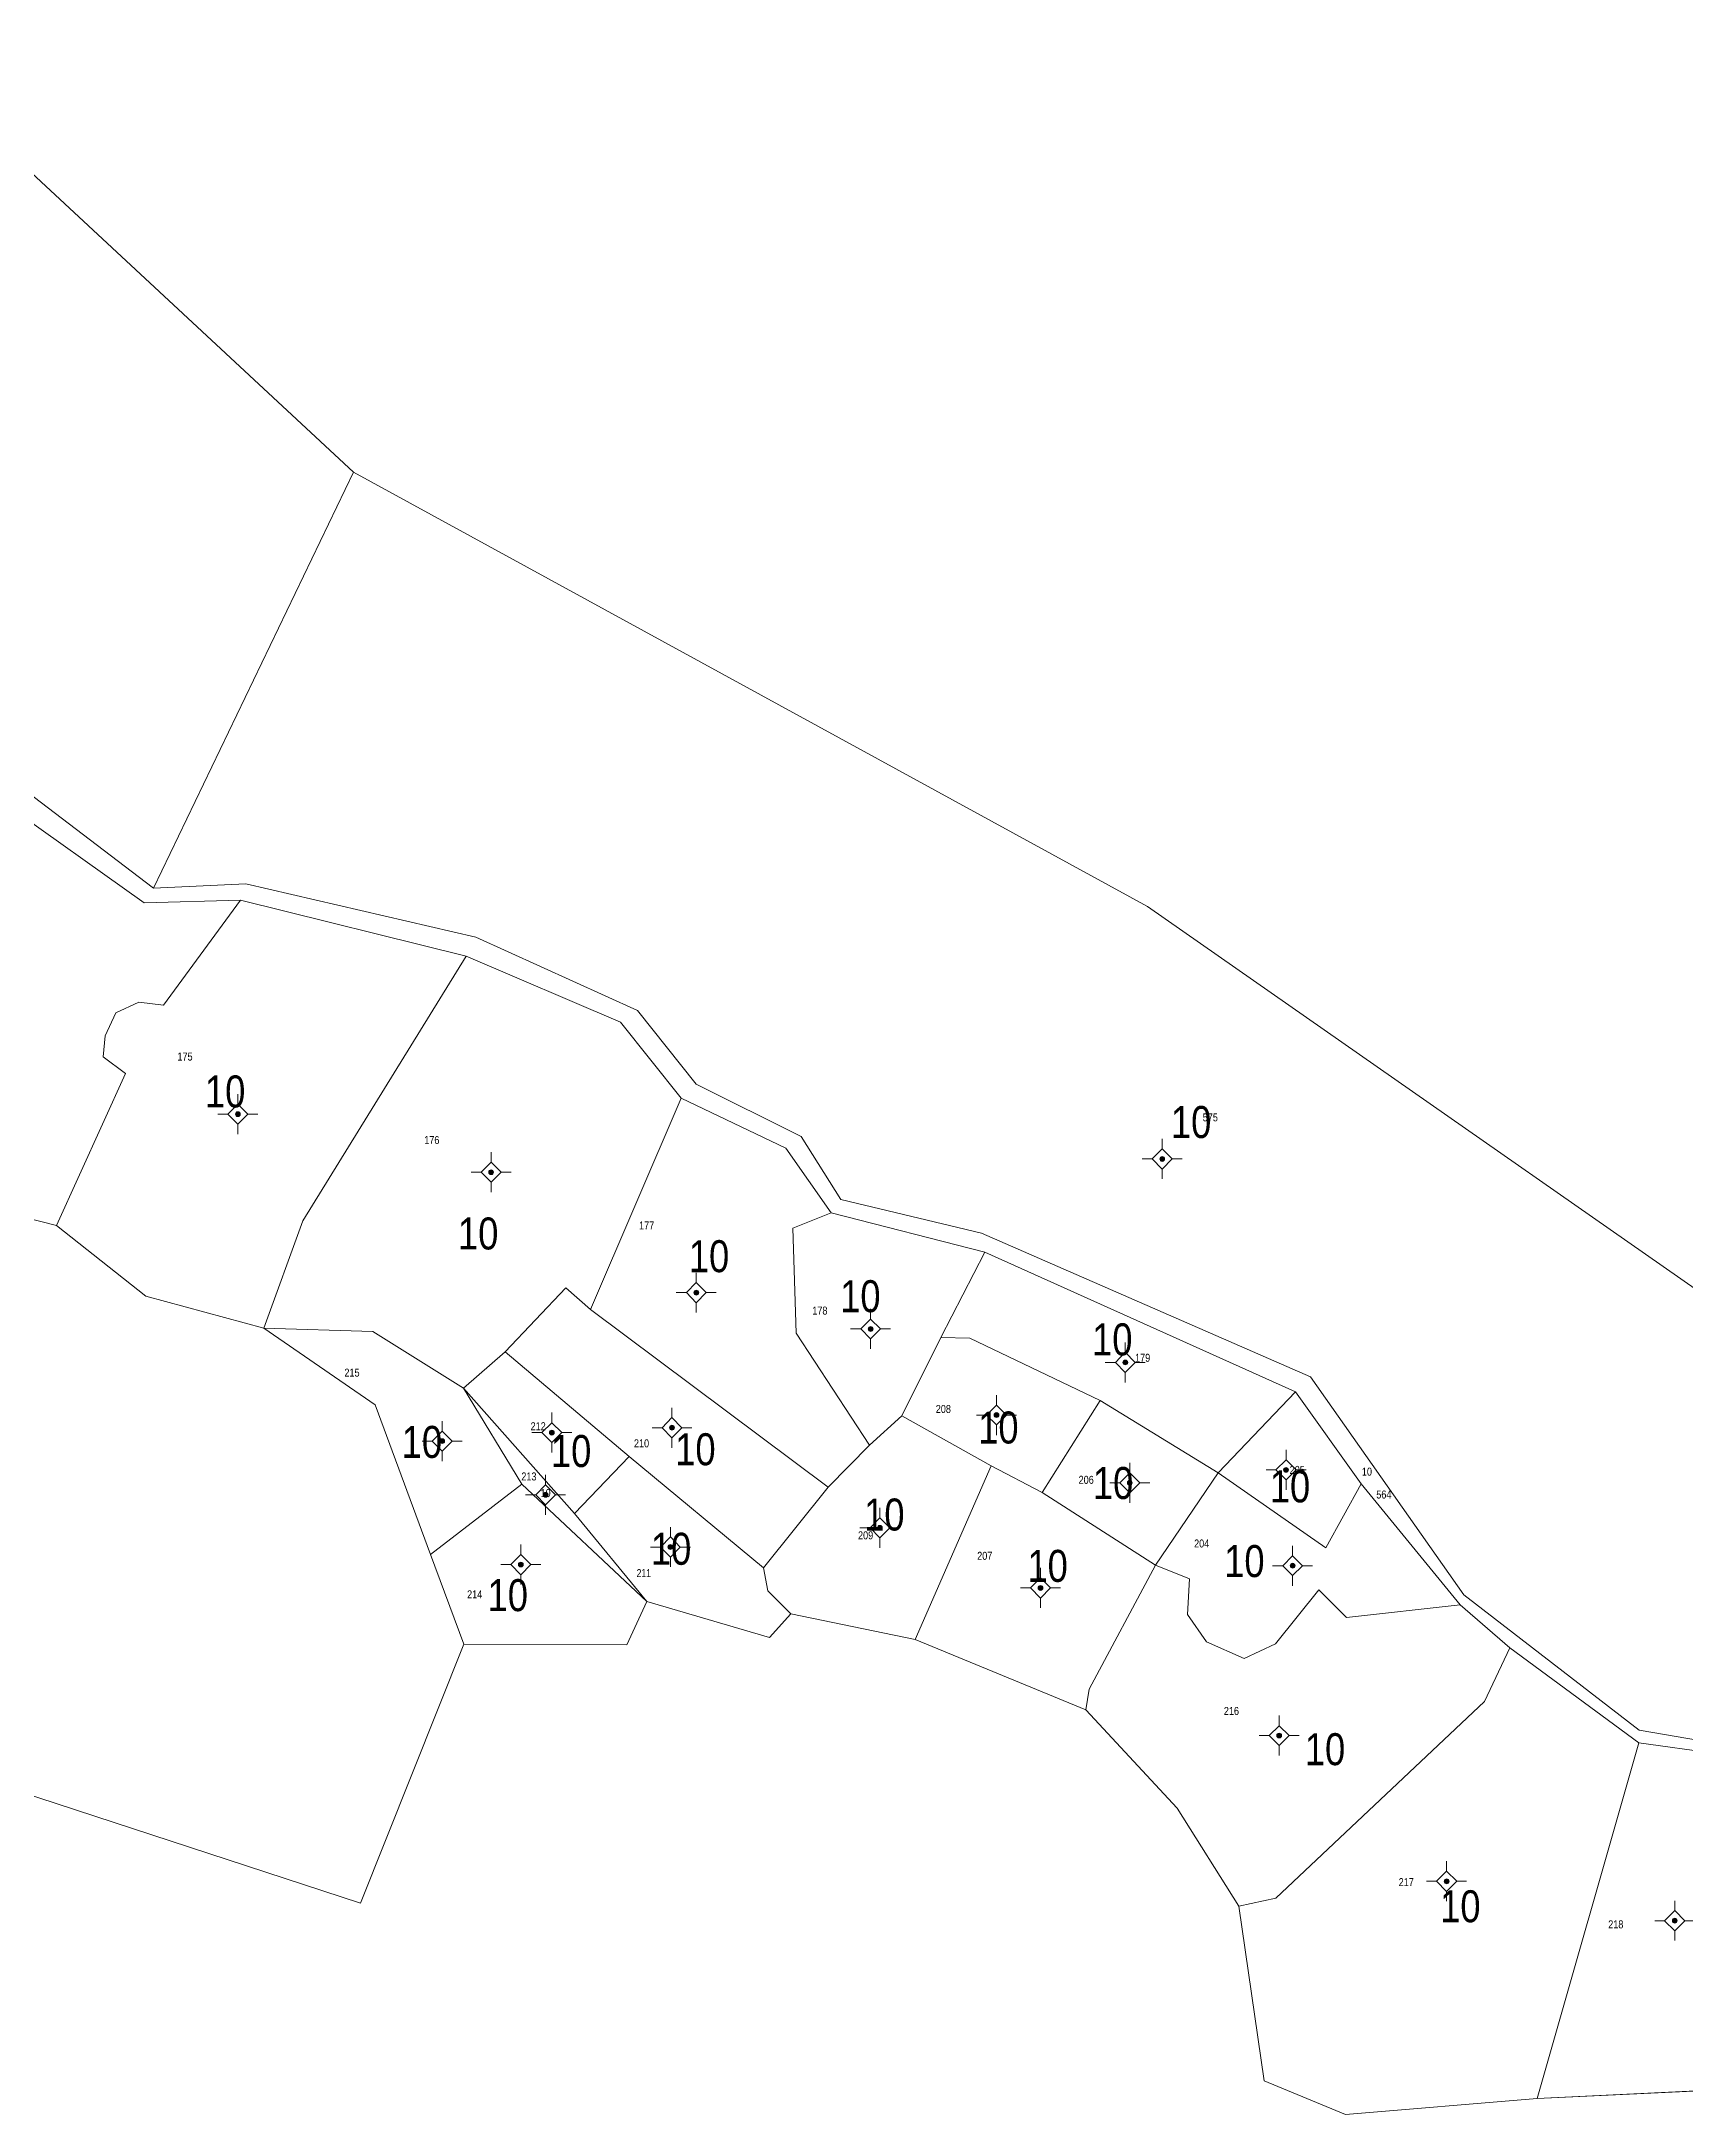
# Model space of a CAD drawing. Header units: metres. Extents: x 343613 to 365037, y 1839984 to 1846362.
# Drawn here: x 364280.6 to 364383.4, y 1840313.5 to 1840443.1 of the extents above; entities that cross this region are included whole.
import ezdxf
from ezdxf.enums import TextEntityAlignment as Align

# ---------------------------------------------------------------- set-up
doc = ezdxf.new("R2010")
doc.units = ezdxf.units.M
doc.header["$LTSCALE"] = 0.2
for name, color, linetype, lineweight in [('10', 7, 'Continuous', 13), ('11', 7, 'Continuous', 13), ('22', 7, 'Continuous', 13)]:
    doc.layers.add(name, color=color, linetype=linetype, lineweight=lineweight)
doc.layers.add('14', color=7, linetype='Continuous')
doc.layers.add('15', color=7, linetype='Continuous')

msp = doc.modelspace()

# ---------------------------------------------------------------- hatches: boundary and pattern name
at = {"layer": '11'}
for points in [[(364293.0598, 1840376.08, 1), (364292.7598, 1840376.08, 1)], [(364350.8498, 1840373.28, 1), (364350.5498, 1840373.28, 1)], [(364308.8898, 1840372.45, 1), (364308.5897, 1840372.45, 1)], [(364321.7198, 1840364.92, 1), (364321.4198, 1840364.92, 1)], [(364332.6198, 1840362.65, 1), (364332.3198, 1840362.65, 1)], [(364348.5398, 1840360.56, 1), (364348.2398, 1840360.56, 1)], [(364312.6898, 1840356.17, 1), (364312.3897, 1840356.17, 1)], [(364320.1998, 1840356.48, 1), (364319.8997, 1840356.48, 1)], [(364340.4898, 1840357.27, 1), (364340.1898, 1840357.27, 1)], [(364305.8298, 1840355.64, 1), (364305.5297, 1840355.64, 1)], [(364358.5898, 1840353.84, 1), (364358.2897, 1840353.84, 1)], [(364312.2998, 1840352.28, 1), (364311.9998, 1840352.28, 1)], [(364348.8198, 1840353.03, 1), (364348.5197, 1840353.03, 1)], [(364333.1998, 1840350.22, 1), (364332.8997, 1840350.22, 1)], [(364320.0998, 1840349.02, 1), (364319.7998, 1840349.02, 1)], [(364310.7498, 1840347.92, 1), (364310.4497, 1840347.92, 1)], [(364358.9998, 1840347.85, 1), (364358.6997, 1840347.85, 1)], [(364343.2398, 1840346.46, 1), (364342.9398, 1840346.46, 1)], [(364358.1598, 1840337.23, 1), (364357.8598, 1840337.23, 1)], [(364368.6298, 1840328.12, 1), (364368.3297, 1840328.12, 1)], [(364382.8898, 1840325.66, 1), (364382.5897, 1840325.66, 1)]]:
    msp.add_hatch(color=256, dxfattribs=at).paths.add_polyline_path(points)

# ---------------------------------------------------------------- linework, layer by layer
at = {"layer": '10'}
for p, q in [((364287.64, 1840390.21), (364300.13, 1840416.22)), ((364307.18, 1840385.96), (364293.08, 1840389.46)), ((364314.95, 1840363.86), (364320.62, 1840377.07)), ((364339.61, 1840367.45), (364330.01, 1840369.92)), ((364336.86, 1840362.11), (364339.61, 1840367.45)), ((364359.02, 1840358.73), (364339.61, 1840367.45)), ((364301.49, 1840357.91), (364294.54, 1840362.71)), ((364336.86, 1840362.11), (364334.41, 1840357.22)), ((364317.38, 1840354.68), (364309.61, 1840361.22)), ((364310.66, 1840352.95), (364307.02, 1840358.94)), ((364313.95, 1840351.12), (364307.02, 1840358.94)), ((364343.2, 1840352.43), (364346.82, 1840358.17)), ((364354.19, 1840353.66), (364359.02, 1840358.73)), ((364334.41, 1840357.22), (364332.4, 1840355.38)), ((364334.41, 1840357.22), (364340, 1840354.09)), ((364313.95, 1840351.12), (364317.38, 1840354.68)), ((364317.38, 1840354.68), (364325.78, 1840347.72)), ((364335.25, 1840343.23), (364340, 1840354.09)), ((364340, 1840354.09), (364343.2, 1840352.43)), ((364310.66, 1840352.95), (364304.95, 1840348.56)), ((364310.66, 1840352.95), (364318.48, 1840345.62)), ((364329.82, 1840352.77), (364325.78, 1840347.72)), ((364343.2, 1840352.43), (364350.28, 1840347.89)), ((364350.28, 1840347.89), (364354.19, 1840353.66)), ((364363.14, 1840352.96), (364369.33, 1840345.41)), ((364318.48, 1840345.62), (364313.95, 1840351.12)), ((364327.48, 1840344.84), (364335.25, 1840343.23)), ((364369.33, 1840345.41), (364372.42, 1840342.71)), ((364335.25, 1840343.23), (364345.93, 1840338.84)), ((364372.42, 1840342.71), (364380.5, 1840336.78)), ((364374.13, 1840314.54), (364380.5, 1840336.78)), ((364388.39, 1840315.22), (364374.13, 1840314.54))]:
    msp.add_line(p, q, dxfattribs=at)
for points in [[(364300.13, 1840416.22), (364259.85, 1840453.66), (364203.64, 1840473.32), (364153.06, 1840499.53), (364105.28, 1840513.57), (364069.27, 1840483.2)], [(364397.48, 1840355.77), (364349.78, 1840389.07), (364300.13, 1840416.22)], [(364385.75, 1840336.68), (364380.51, 1840337.57), (364369.56, 1840346.03), (364359.97, 1840359.66), (364339.4, 1840368.65), (364330.61, 1840370.75), (364328.12, 1840374.68), (364321.56, 1840377.96), (364317.89, 1840382.55), (364307.79, 1840387.14), (364293.41, 1840390.47), (364287.64, 1840390.21), (364267.31, 1840405.68)], [(364293.08, 1840389.46), (364287.05, 1840389.3), (364278.16, 1840395.63)], [(364293.08, 1840389.46), (364288.27, 1840382.89), (364286.71, 1840383.08), (364285.27, 1840382.42), (364284.61, 1840380.98), (364284.48, 1840379.67), (364285.88, 1840378.62), (364281.58, 1840369.12)], [(364294.54, 1840362.71), (364296.97, 1840369.42), (364307.18, 1840385.96)], [(364320.62, 1840377.07), (364316.83, 1840381.84), (364307.18, 1840385.96)], [(364330.01, 1840369.92), (364327.16, 1840373.96), (364320.62, 1840377.07)], [(364268.99, 1840375.85), (364269.48, 1840372.21), (364281.58, 1840369.12)], [(364332.4, 1840355.38), (364327.81, 1840362.38), (364327.61, 1840368.96), (364330.01, 1840369.92)], [(364294.54, 1840362.71), (364287.16, 1840364.7), (364281.58, 1840369.12)], [(364314.95, 1840363.86), (364313.41, 1840365.23), (364309.61, 1840361.22), (364307.02, 1840358.94), (364301.34, 1840362.49), (364294.54, 1840362.71)], [(364332.4, 1840355.38), (364329.82, 1840352.77), (364314.95, 1840363.86)], [(364354.19, 1840353.66), (364346.82, 1840358.17), (364338.66, 1840362.07), (364336.86, 1840362.11)], [(364301.49, 1840357.91), (364304.95, 1840348.56), (364307.03, 1840342.94)], [(364359.02, 1840358.73), (364363.14, 1840352.96), (364360.92, 1840348.96), (364354.19, 1840353.66)], [(364235.27, 1840348.14), (364300.58, 1840326.75), (364307.03, 1840342.94)], [(364325.78, 1840347.72), (364326.04, 1840346.27), (364327.48, 1840344.84)], [(364345.93, 1840338.84), (364346.13, 1840340.14), (364350.28, 1840347.89)], [(364350.28, 1840347.89), (364352.41, 1840347.02), (364352.28, 1840344.8), (364353.46, 1840343.09), (364355.82, 1840342.04), (364357.79, 1840342.96), (364360.48, 1840346.34), (364362.21, 1840344.62), (364369.33, 1840345.41)], [(364318.48, 1840345.62), (364317.22, 1840342.9), (364307.03, 1840342.94)], [(364327.48, 1840344.84), (364326.14, 1840343.36), (364318.48, 1840345.62)], [(364355.49, 1840326.57), (364357.81, 1840327.07), (364370.85, 1840339.36), (364372.42, 1840342.71)], [(364355.49, 1840326.57), (364351.64, 1840332.7), (364345.93, 1840338.84)], [(364380.5, 1840336.78), (364385.3, 1840336.12), (364388.99, 1840331.69)], [(364374.13, 1840314.54), (364362.15, 1840313.54), (364357.07, 1840315.64), (364355.49, 1840326.57)]]:
    msp.add_lwpolyline(points, dxfattribs=at)
at = {"layer": '11'}
for p, q in [((364292.91, 1840377.33), (364292.91, 1840376.71)), ((364292.29, 1840376.08), (364291.66, 1840376.08)), ((364294.16, 1840376.08), (364293.53, 1840376.08)), ((364292.91, 1840375.45), (364292.91, 1840374.83)), ((364350.7, 1840374.53), (364350.7, 1840373.91)), ((364308.74, 1840373.7), (364308.74, 1840373.07)), ((364350.07, 1840373.28), (364349.45, 1840373.28)), ((364351.95, 1840373.28), (364351.33, 1840373.28)), ((364308.11, 1840372.45), (364307.49, 1840372.45)), ((364309.99, 1840372.45), (364309.37, 1840372.45)), ((364350.7, 1840372.65), (364350.7, 1840372.03)), ((364308.74, 1840371.83), (364308.74, 1840371.2)), ((364321.57, 1840366.17), (364321.57, 1840365.55)), ((364320.95, 1840364.92), (364320.32, 1840364.92)), ((364321.57, 1840364.29), (364321.57, 1840363.67)), ((364322.82, 1840364.92), (364322.19, 1840364.92)), ((364332.47, 1840363.9), (364332.47, 1840363.27)), ((364331.85, 1840362.65), (364331.22, 1840362.65)), ((364332.47, 1840362.03), (364332.47, 1840361.4)), ((364333.72, 1840362.65), (364333.09, 1840362.65)), ((364348.39, 1840361.81), (364348.39, 1840361.19)), ((364347.77, 1840360.56), (364347.14, 1840360.56)), ((364349.64, 1840360.56), (364349.01, 1840360.56)), ((364348.39, 1840359.93), (364348.39, 1840359.31)), ((364320.05, 1840357.73), (364320.05, 1840357.11)), ((364340.34, 1840358.52), (364340.34, 1840357.89)), ((364305.68, 1840356.89), (364305.68, 1840356.27)), ((364312.54, 1840357.42), (364312.54, 1840356.79)), ((364319.43, 1840356.48), (364318.8, 1840356.48)), ((364321.3, 1840356.48), (364320.67, 1840356.48)), ((364339.71, 1840357.27), (364339.09, 1840357.27)), ((364340.34, 1840356.65), (364340.34, 1840356.02)), ((364341.59, 1840357.27), (364340.97, 1840357.27)), ((364305.05, 1840355.64), (364304.43, 1840355.64)), ((364305.68, 1840355.01), (364305.68, 1840354.39)), ((364306.93, 1840355.64), (364306.31, 1840355.64)), ((364311.91, 1840356.17), (364311.29, 1840356.17)), ((364312.54, 1840355.55), (364312.54, 1840354.92)), ((364313.79, 1840356.17), (364313.17, 1840356.17)), ((364320.05, 1840355.85), (364320.05, 1840355.23)), ((364358.44, 1840355.09), (364358.44, 1840354.47)), ((364348.67, 1840354.28), (364348.67, 1840353.65)), ((364357.81, 1840353.84), (364357.19, 1840353.84)), ((364359.69, 1840353.84), (364359.07, 1840353.84)), ((364312.15, 1840353.53), (364312.15, 1840352.91)), ((364348.05, 1840353.03), (364347.42, 1840353.03)), ((364348.67, 1840352.41), (364348.67, 1840351.78)), ((364349.92, 1840353.03), (364349.29, 1840353.03)), ((364358.44, 1840353.21), (364358.44, 1840352.59)), ((364311.53, 1840352.28), (364310.9, 1840352.28)), ((364312.15, 1840351.65), (364312.15, 1840351.03)), ((364313.4, 1840352.28), (364312.77, 1840352.28)), ((364333.05, 1840351.47), (364333.05, 1840350.85)), ((364319.95, 1840350.27), (364319.95, 1840349.65)), ((364332.43, 1840350.22), (364331.8, 1840350.22)), ((364334.3, 1840350.22), (364333.67, 1840350.22)), ((364310.6, 1840349.17), (364310.6, 1840348.55)), ((364319.33, 1840349.02), (364318.7, 1840349.02)), ((364321.2, 1840349.02), (364320.57, 1840349.02)), ((364333.05, 1840349.59), (364333.05, 1840348.97)), ((364358.85, 1840349.1), (364358.85, 1840348.47)), ((364309.97, 1840347.92), (364309.35, 1840347.92)), ((364310.6, 1840347.29), (364310.6, 1840346.67)), ((364311.85, 1840347.92), (364311.23, 1840347.92)), ((364319.95, 1840348.39), (364319.95, 1840347.77)), ((364343.09, 1840347.71), (364343.09, 1840347.09)), ((364358.23, 1840347.85), (364357.6, 1840347.85)), ((364358.85, 1840347.23), (364358.85, 1840346.6)), ((364360.1, 1840347.85), (364359.47, 1840347.85)), ((364342.47, 1840346.46), (364341.84, 1840346.46)), ((364344.34, 1840346.46), (364343.71, 1840346.46)), ((364343.09, 1840345.83), (364343.09, 1840345.21)), ((364358.01, 1840338.48), (364358.01, 1840337.85)), ((364357.39, 1840337.23), (364356.76, 1840337.23)), ((364359.26, 1840337.23), (364358.63, 1840337.23)), ((364358.01, 1840336.61), (364358.01, 1840335.98)), ((364368.48, 1840329.37), (364368.48, 1840328.75)), ((364367.85, 1840328.12), (364367.23, 1840328.12)), ((364369.73, 1840328.12), (364369.11, 1840328.12)), ((364368.48, 1840327.49), (364368.48, 1840326.87)), ((364382.74, 1840326.91), (364382.74, 1840326.29)), ((364382.11, 1840325.66), (364381.49, 1840325.66)), ((364383.99, 1840325.66), (364383.37, 1840325.66)), ((364382.74, 1840325.03), (364382.74, 1840324.41))]:
    msp.add_line(p, q, dxfattribs=at)
for points in [[(364292.91, 1840376.71), (364292.29, 1840376.08), (364292.91, 1840375.45), (364293.53, 1840376.08)], [(364350.7, 1840373.91), (364350.07, 1840373.28), (364350.7, 1840372.65), (364351.33, 1840373.28)], [(364308.74, 1840373.07), (364308.11, 1840372.45), (364308.74, 1840371.83), (364309.37, 1840372.45)], [(364321.57, 1840365.55), (364320.95, 1840364.92), (364321.57, 1840364.29), (364322.19, 1840364.92)], [(364332.47, 1840363.27), (364331.85, 1840362.65), (364332.47, 1840362.03), (364333.09, 1840362.65)], [(364348.39, 1840361.19), (364347.77, 1840360.56), (364348.39, 1840359.93), (364349.01, 1840360.56)], [(364340.34, 1840357.89), (364339.71, 1840357.27), (364340.34, 1840356.65), (364340.97, 1840357.27)], [(364312.54, 1840356.79), (364311.91, 1840356.17), (364312.54, 1840355.55), (364313.17, 1840356.17)], [(364320.05, 1840357.11), (364319.43, 1840356.48), (364320.05, 1840355.85), (364320.67, 1840356.48)], [(364305.68, 1840356.27), (364305.05, 1840355.64), (364305.68, 1840355.01), (364306.31, 1840355.64)], [(364358.44, 1840354.47), (364357.81, 1840353.84), (364358.44, 1840353.21), (364359.07, 1840353.84)], [(364312.15, 1840352.91), (364311.53, 1840352.28), (364312.15, 1840351.65), (364312.77, 1840352.28)], [(364348.67, 1840353.65), (364348.05, 1840353.03), (364348.67, 1840352.41), (364349.29, 1840353.03)], [(364333.05, 1840350.85), (364332.43, 1840350.22), (364333.05, 1840349.59), (364333.67, 1840350.22)], [(364310.6, 1840348.55), (364309.97, 1840347.92), (364310.6, 1840347.29), (364311.23, 1840347.92)], [(364319.95, 1840349.65), (364319.33, 1840349.02), (364319.95, 1840348.39), (364320.57, 1840349.02)], [(364358.85, 1840348.47), (364358.23, 1840347.85), (364358.85, 1840347.23), (364359.47, 1840347.85)], [(364343.09, 1840347.09), (364342.47, 1840346.46), (364343.09, 1840345.83), (364343.71, 1840346.46)], [(364358.01, 1840337.85), (364357.39, 1840337.23), (364358.01, 1840336.61), (364358.63, 1840337.23)], [(364368.48, 1840328.75), (364367.85, 1840328.12), (364368.48, 1840327.49), (364369.11, 1840328.12)], [(364382.74, 1840326.29), (364382.11, 1840325.66), (364382.74, 1840325.03), (364383.37, 1840325.66)]]:
    msp.add_lwpolyline(points, close=True, dxfattribs=at)
for centre in [(364292.9098, 1840376.08), (364350.6998, 1840373.28), (364308.7398, 1840372.45), (364321.5698, 1840364.92), (364332.4698, 1840362.65), (364348.3898, 1840360.56), (364312.5397, 1840356.17), (364320.0498, 1840356.48), (364340.3398, 1840357.27), (364305.6798, 1840355.64), (364358.4398, 1840353.84), (364312.1498, 1840352.28), (364348.6698, 1840353.03), (364333.0498, 1840350.22), (364319.9498, 1840349.02), (364310.5997, 1840347.92), (364358.8497, 1840347.85), (364343.0898, 1840346.46), (364358.0098, 1840337.23), (364368.4797, 1840328.12), (364382.7398, 1840325.66)]:
    msp.add_circle(centre, 0.15, dxfattribs=at)
at = {"layer": '22'}
for p, q in [((364307.18, 1840385.96), (364293.08, 1840389.46)), ((364336.86, 1840362.11), (364339.61, 1840367.45)), ((364309.61, 1840361.22), (364307.02, 1840358.94)), ((364317.38, 1840354.68), (364309.61, 1840361.22)), ((364310.66, 1840352.95), (364307.02, 1840358.94)), ((364354.19, 1840353.66), (364346.82, 1840358.17)), ((364335.25, 1840343.23), (364340, 1840354.09)), ((364310.66, 1840352.95), (364304.95, 1840348.56)), ((364310.66, 1840352.95), (364318.48, 1840345.62)), ((364343.2, 1840352.43), (364350.28, 1840347.89)), ((364363.14, 1840352.96), (364369.33, 1840345.41)), ((364369.33, 1840345.41), (364372.42, 1840342.71)), ((364372.42, 1840342.71), (364380.5, 1840336.78))]:
    msp.add_line(p, q, dxfattribs=at)
for points in [[(364293.08, 1840389.46), (364287.05, 1840389.3), (364278.16, 1840395.63)], [(364293.08, 1840389.46), (364288.27, 1840382.89), (364286.71, 1840383.08), (364285.27, 1840382.42), (364284.61, 1840380.98), (364284.48, 1840379.67), (364285.88, 1840378.62), (364281.58, 1840369.12)], [(364294.54, 1840362.71), (364296.97, 1840369.42), (364307.18, 1840385.96)], [(364320.62, 1840377.07), (364316.83, 1840381.84), (364307.18, 1840385.96)], [(364329.82, 1840352.77), (364314.95, 1840363.86), (364320.62, 1840377.07)], [(364330.01, 1840369.92), (364327.16, 1840373.96), (364320.62, 1840377.07)], [(364268.99, 1840375.85), (364269.48, 1840372.21), (364281.58, 1840369.12)], [(364332.4, 1840355.38), (364327.81, 1840362.38), (364327.61, 1840368.96), (364330.01, 1840369.92)], [(364359.02, 1840358.73), (364339.61, 1840367.45), (364330.01, 1840369.92)], [(364294.54, 1840362.71), (364287.16, 1840364.7), (364281.58, 1840369.12)], [(364314.95, 1840363.86), (364313.41, 1840365.23), (364309.61, 1840361.22)], [(364307.02, 1840358.94), (364301.34, 1840362.49), (364294.54, 1840362.71)], [(364304.95, 1840348.56), (364301.49, 1840357.91), (364294.54, 1840362.71)], [(364336.86, 1840362.11), (364334.41, 1840357.22), (364340, 1840354.09), (364343.2, 1840352.43), (364346.82, 1840358.17)], [(364346.82, 1840358.17), (364338.66, 1840362.07), (364336.86, 1840362.11)], [(364318.48, 1840345.62), (364313.95, 1840351.12), (364307.02, 1840358.94)], [(364350.28, 1840347.89), (364354.19, 1840353.66), (364359.02, 1840358.73), (364363.14, 1840352.96)], [(364334.41, 1840357.22), (364332.4, 1840355.38), (364329.82, 1840352.77), (364325.78, 1840347.72)], [(364313.95, 1840351.12), (364317.38, 1840354.68), (364325.78, 1840347.72)], [(364363.14, 1840352.96), (364360.92, 1840348.96), (364354.19, 1840353.66)], [(364318.48, 1840345.62), (364317.22, 1840342.9), (364307.03, 1840342.94), (364304.95, 1840348.56)], [(364325.78, 1840347.72), (364326.04, 1840346.27), (364327.48, 1840344.84)], [(364345.93, 1840338.84), (364346.13, 1840340.14), (364350.28, 1840347.89)], [(364350.28, 1840347.89), (364352.41, 1840347.02), (364352.28, 1840344.8), (364353.46, 1840343.09), (364355.82, 1840342.04), (364357.79, 1840342.96), (364360.48, 1840346.34), (364362.21, 1840344.62), (364369.33, 1840345.41)], [(364327.48, 1840344.84), (364326.14, 1840343.36), (364318.48, 1840345.62)], [(364327.48, 1840344.84), (364335.25, 1840343.23), (364345.93, 1840338.84)], [(364355.49, 1840326.57), (364357.81, 1840327.07), (364370.85, 1840339.36), (364372.42, 1840342.71)], [(364355.49, 1840326.57), (364351.64, 1840332.7), (364345.93, 1840338.84)], [(364388.39, 1840315.22), (364374.13, 1840314.54), (364380.5, 1840336.78)], [(364380.5, 1840336.78), (364385.3, 1840336.12), (364388.99, 1840331.69)], [(364374.13, 1840314.54), (364362.15, 1840313.54), (364357.07, 1840315.64), (364355.49, 1840326.57)]]:
    msp.add_lwpolyline(points, dxfattribs=at)

# ---------------------------------------------------------------- texts
at = {"layer": '14', "width": 0.85}
for height, p in [(2, (364290.85, 1840376.5)), (2, (364351.24, 1840374.59)), (2, (364306.67, 1840367.62)), (2, (364321.1, 1840366.2)), (2, (364330.56, 1840363.7)), (2, (364346.31, 1840361)), (2, (364303.15, 1840354.59)), (2, (364339.19, 1840355.49)), (2, (364312.48, 1840354.02)), (2, (364320.25, 1840354.13)), (2, (364346.36, 1840352.02)), (2, (364357.42, 1840351.81)), (0.5, (364363.18, 1840353.48)), (0.5, (364311.83, 1840352.14)), (2, (364332.06, 1840350.05)), (2, (364318.73, 1840347.91)), (2, (364342.27, 1840346.84)), (2, (364354.57, 1840347.14)), (2, (364308.52, 1840345.01)), (2, (364359.61, 1840335.38)), (2, (364368.07, 1840325.56))]:
    msp.add_text('10', height=height, dxfattribs=at).set_placement(p)
at = {"layer": '15'}
for s, width, p in [('175', 0.85, (364289.13, 1840379.43)), ('575', 0.85, (364353.23, 1840375.63)), ('176', 0.85, (364304.56, 1840374.21)), ('177', 0.85, (364317.99, 1840368.87)), ('178', 0.85, (364328.82, 1840363.55)), ('215', 0.85, (364299.57, 1840359.67)), ('179', 0.85, (364349, 1840360.6)), ('208', 0.85, (364336.54, 1840357.4)), ('212', 0.85, (364311.21, 1840356.32)), ('210', 0.85, (364317.67, 1840355.25)), ('213', 0.85, (364310.63, 1840353.18)), ('206', 0.85, (364345.47, 1840352.97)), ('564', 0.85, (364364.08, 1840352.05)), ('209', 0.85, (364331.68, 1840349.5)), ('207', 0.85, (364339.13, 1840348.22)), ('204', 0.85, (364352.69, 1840348.99)), ('211', 0.8, (364317.84, 1840347.14)), ('214', 0.85, (364307.24, 1840345.81)), ('216', 0.85, (364354.55, 1840338.52)), ('217', 0.85, (364365.48, 1840327.82)), ('218', 0.85, (364378.58, 1840325.18))]:
    msp.add_text(s, height=0.5, dxfattribs=dict(at, width=width)).set_placement(p)
at = {"layer": '15', "width": 0.85}
msp.add_text('205', height=0.5, dxfattribs=at).set_placement((364359.14, 1840353.59), align=Align.CENTER)

doc.saveas('drawing.dxf')
